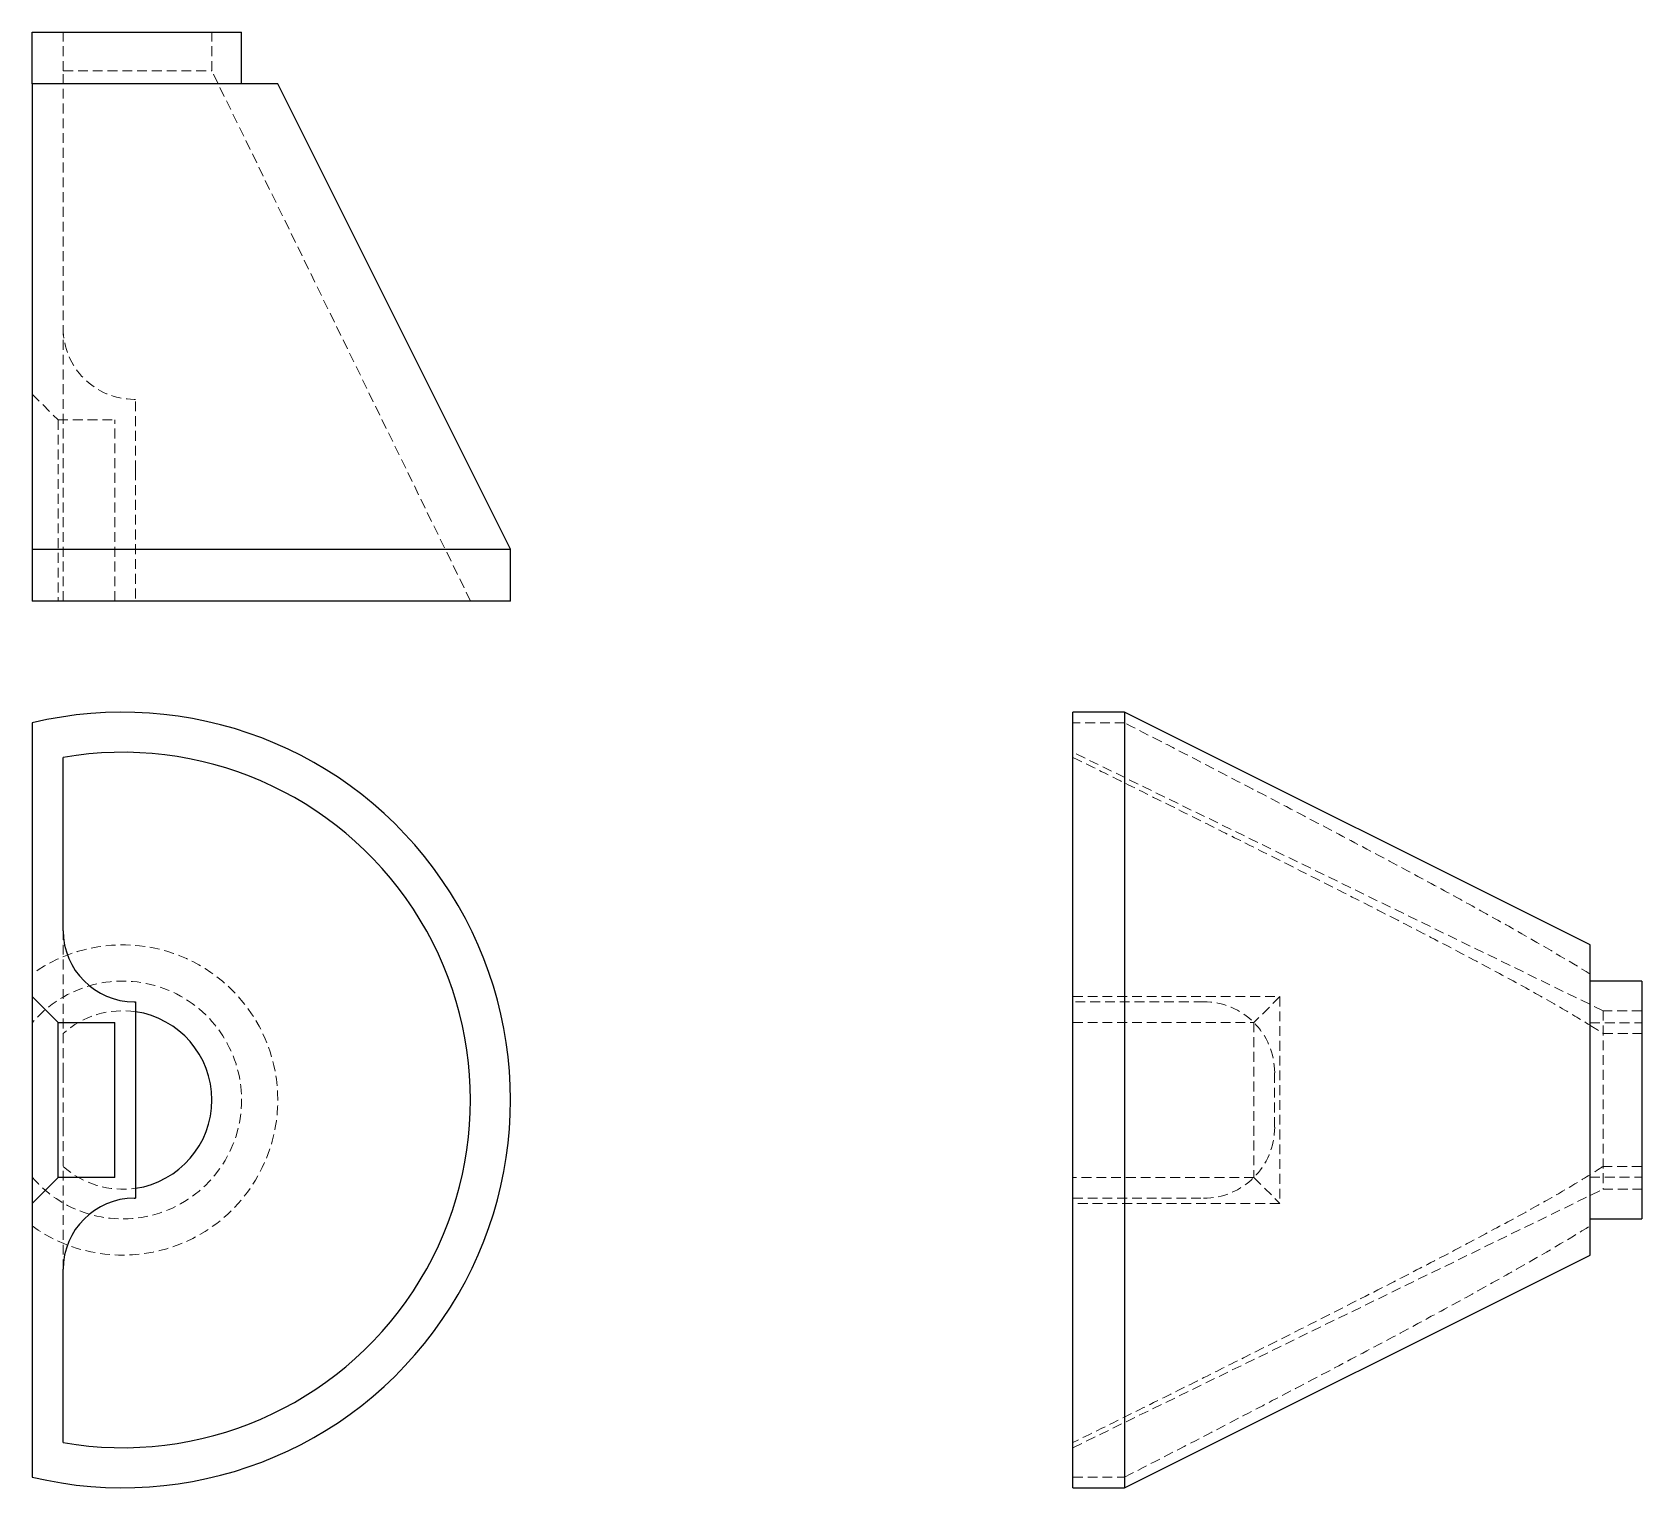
# Model space of a CAD drawing. Header units: millimetres. Extents: x 52 to 260, y 7 to 195.
import ezdxf

# ---------------------------------------------------------------- set-up
doc = ezdxf.new("R2010")
doc.units = ezdxf.units.MM
doc.linetypes.add('HIDDEN', pattern=[1.905, 1.27, -0.635])

msp = doc.modelspace()

# ---------------------------------------------------------------- linework, layer by layer
at = {"color": 7, "linetype": 'Continuous', "lineweight": 25}
for p, q in [((52.17, 194.67), (79.17, 194.67)), ((52.17, 188), (52.17, 194.67)), ((79.17, 188), (79.17, 194.67)), ((83.83, 188), (52.17, 188)), ((113.83, 128), (83.83, 188)), ((52.17, 128), (113.83, 128)), ((52.17, 128), (52.17, 121.33)), ((113.83, 121.33), (113.83, 128)), ((113.83, 121.33), (52.17, 121.33)), ((193, 107), (186.33, 107)), ((186.33, 7), (186.33, 107)), ((253, 77), (193, 107)), ((193, 107), (193, 7)), ((52.17, 105.62), (52.17, 70.33)), ((56.17, 78.83), (56.17, 101.17)), ((253, 37), (253, 77)), ((259.67, 72.33), (253, 72.33)), ((259.67, 72.33), (259.67, 41.67)), ((55.5, 67), (52.17, 70.33)), ((52.17, 70.33), (52.17, 43.67)), ((65.33, 69.67), (65.5, 69.67)), ((65.5, 69.67), (65.5, 44.33)), ((55.5, 67), (62.83, 67)), ((55.5, 47), (55.5, 67)), ((62.83, 47), (62.83, 67)), ((52.17, 43.67), (55.5, 47)), ((62.83, 47), (55.5, 47)), ((52.17, 43.67), (52.17, 8.38)), ((65.33, 44.33), (65.5, 44.33)), ((253, 41.67), (259.67, 41.67)), ((193, 7), (253, 37)), ((56.17, 12.83), (56.17, 35.17)), ((186.33, 7), (193, 7))]:
    msp.add_line(p, q, dxfattribs=at)
at = {"color": 7, "linetype": 'HIDDEN', "lineweight": 18}
for p, q in [((56.17, 189.67), (56.17, 194.67)), ((75.33, 189.67), (75.33, 194.67)), ((56.17, 189.67), (75.33, 189.67)), ((108.67, 121.33), (75.33, 189.67)), ((52.17, 148), (55.5, 144.67)), ((65.5, 147.33), (65.33, 147.33)), ((65.5, 138.17), (65.5, 147.33)), ((55.5, 144.67), (62.83, 144.67)), ((55.5, 144.67), (55.5, 121.33)), ((62.83, 121.33), (62.83, 144.67)), ((65.5, 138.17), (65.5, 121.33)), ((193, 105.62), (186.33, 105.62)), ((254.67, 68.5), (186.33, 101.83)), ((56.17, 60.5), (56.17, 78.83)), ((186.33, 70.33), (213, 70.33)), ((203.17, 69.67), (186.33, 69.67)), ((213, 70.33), (209.67, 67)), ((213, 70.33), (213, 43.67)), ((254.67, 68.5), (254.67, 45.5)), ((259.67, 68.5), (254.67, 68.5)), ((186.33, 67), (209.67, 67)), ((209.67, 67), (209.67, 47)), ((253, 66.95), (259.67, 66.95)), ((254.67, 65.57), (259.67, 65.57)), ((56.17, 53.5), (56.17, 60.5)), ((212.33, 53.5), (212.33, 60.5)), ((56.17, 35.17), (56.17, 53.5)), ((259.67, 48.43), (254.67, 48.43)), ((209.67, 47), (186.33, 47)), ((209.67, 47), (213, 43.67)), ((253, 47.05), (259.67, 47.05)), ((186.33, 12.17), (254.67, 45.5)), ((186.33, 44.33), (203.17, 44.33)), ((213, 43.67), (186.33, 43.67)), ((254.67, 45.5), (259.67, 45.5)), ((186.33, 8.38), (193, 8.38))]:
    msp.add_line(p, q, dxfattribs=at)
for centre, radius, start, end in [((65.33, 156.5), 9.17, 180, 270), ((63.83, 57), 20, 234.3147, 125.6853), ((63.83, 57), 15.33, 220.4591, 139.5409), ((63.83, 57), 11.5, 81.6669, 131.8103), ((203.17, 60.5), 9.17, 0, 90), ((203.17, 53.5), 9.17, 270, 0), ((63.83, 57), 11.5, 228.1897, 278.3331)]:
    msp.add_arc(centre, radius, start, end, dxfattribs=at)
at = {"color": 7, "linetype": 'Continuous', "lineweight": 25}
for centre, radius, start, end in [((63.83, 57), 50, 256.5066, 103.4934), ((63.83, 57), 44.83, 260.1538, 99.8462), ((65.33, 78.83), 9.17, 180, 270), ((63.83, 57), 11.5, 278.3331, 81.6669), ((65.33, 35.17), 9.17, 90, 180)]:
    msp.add_arc(centre, radius, start, end, dxfattribs=at)
at = {"color": 7, "linetype": 'HIDDEN', "lineweight": 18}
for points in [[(56.17, 188), (56.17, 188.59), (56.17, 189.14), (56.17, 189.67)], [(253, 66.63), (253.59, 66.27), (254.14, 65.91), (254.67, 65.57)], [(254.67, 48.43), (254.14, 48.09), (253.59, 47.73), (253, 47.37)]]:
    msp.add_open_spline(points, degree=3, dxfattribs=at)
at = {"color": 7, "linetype": 'Continuous', "lineweight": 25}
msp.add_open_spline([(52.17, 188), (52.17, 185.23), (52.17, 182.11), (52.17, 176.74), (52.17, 174.83), (52.17, 170.75), (52.17, 168.57), (52.17, 163.9), (52.17, 161.4), (52.17, 156.02), (52.17, 153.14), (52.17, 146.91), (52.17, 143.55), (52.17, 136.26), (52.17, 132.32), (52.17, 128)], degree=3, knots=[0, 0, 0, 0, 0.25, 0.25, 0.375, 0.375, 0.5, 0.5, 0.625, 0.625, 0.75, 0.75, 0.875, 0.875, 1, 1, 1, 1], dxfattribs=at)
at = {"color": 7, "linetype": 'HIDDEN', "lineweight": 18}
for points, knots in [([(56.17, 121.33), (56.17, 124.2), (56.17, 126.88), (56.17, 131.93), (56.17, 134.31), (56.17, 138.8), (56.17, 140.92), (56.17, 144.94), (56.17, 146.84), (56.17, 152.26), (56.17, 155.5), (56.17, 161.43), (56.17, 164.11), (56.17, 169.04), (56.17, 171.28), (56.17, 175.42), (56.17, 177.32), (56.17, 180.82), (56.17, 182.43), (56.17, 185.39), (56.17, 186.75), (56.17, 188)], [0, 0, 0, 0, 0.0625, 0.0625, 0.125, 0.125, 0.1875, 0.1875, 0.25, 0.25, 0.375, 0.375, 0.5, 0.5, 0.625, 0.625, 0.75, 0.75, 0.875, 0.875, 1, 1, 1, 1]), ([(253, 73.24), (250.23, 74.95), (247.11, 76.78), (241.74, 79.83), (239.83, 80.89), (235.75, 83.15), (233.57, 84.33), (228.9, 86.86), (226.4, 88.19), (221.02, 91.05), (218.14, 92.57), (211.91, 95.83), (208.55, 97.58), (201.26, 101.37), (197.32, 103.4), (193, 105.62)], [0, 0, 0, 0, 0.25, 0.25, 0.375, 0.375, 0.5, 0.5, 0.625, 0.625, 0.75, 0.75, 0.875, 0.875, 1, 1, 1, 1]), ([(186.33, 101.17), (189.2, 99.76), (191.88, 98.43), (196.93, 95.92), (199.31, 94.74), (203.8, 92.5), (205.92, 91.44), (209.94, 89.43), (211.84, 88.47), (217.26, 85.74), (220.5, 84.1), (226.43, 81.09), (229.11, 79.71), (234.04, 77.16), (236.28, 75.98), (240.42, 73.78), (242.32, 72.76), (245.82, 70.84), (247.43, 69.94), (250.39, 68.22), (251.75, 67.41), (253, 66.63)], [0, 0, 0, 0, 0.0625, 0.0625, 0.125, 0.125, 0.1875, 0.1875, 0.25, 0.25, 0.375, 0.375, 0.5, 0.5, 0.625, 0.625, 0.75, 0.75, 0.875, 0.875, 1, 1, 1, 1]), ([(253, 47.37), (251.75, 46.59), (250.39, 45.78), (247.43, 44.06), (245.82, 43.16), (242.32, 41.24), (240.42, 40.22), (236.28, 38.02), (234.04, 36.84), (229.11, 34.29), (226.43, 32.91), (220.5, 29.9), (217.26, 28.26), (211.84, 25.53), (209.94, 24.57), (205.92, 22.56), (203.8, 21.5), (199.31, 19.26), (196.93, 18.08), (191.88, 15.57), (189.2, 14.24), (186.33, 12.83)], [0, 0, 0, 0, 0.125, 0.125, 0.25, 0.25, 0.375, 0.375, 0.5, 0.5, 0.625, 0.625, 0.75, 0.75, 0.8125, 0.8125, 0.875, 0.875, 0.9375, 0.9375, 1, 1, 1, 1]), ([(193, 8.38), (197.32, 10.6), (201.26, 12.63), (208.55, 16.42), (211.91, 18.17), (218.14, 21.43), (221.02, 22.95), (226.4, 25.81), (228.9, 27.14), (233.57, 29.67), (235.75, 30.85), (239.83, 33.11), (241.74, 34.17), (247.11, 37.22), (250.23, 39.05), (253, 40.76)], [0, 0, 0, 0, 0.125, 0.125, 0.25, 0.25, 0.375, 0.375, 0.5, 0.5, 0.625, 0.625, 0.75, 0.75, 1, 1, 1, 1])]:
    msp.add_open_spline(points, degree=3, knots=knots, dxfattribs=at)

doc.saveas('drawing.dxf')
